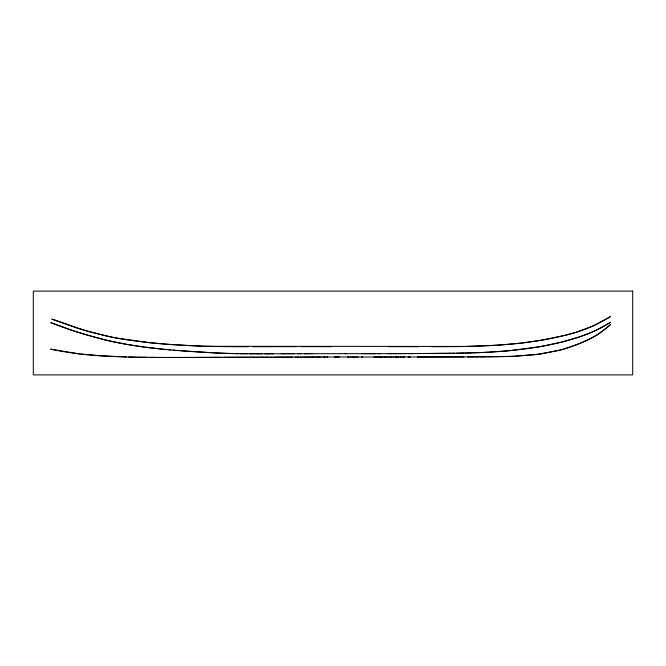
<?xml version="1.0" encoding="UTF-8"?>
<svg xmlns="http://www.w3.org/2000/svg" width="666" height="666" viewBox="0 0 666 666"><rect width="100%" height="100%" fill="white"/><g stroke="black" fill="none" stroke-linecap="round" stroke-linejoin="round"><path stroke-width="1" d="M610.589 316.508L593.131 325.949L575.674 332.434M579.162 343.656L589.635 339.061L596.619 335.223A55.153 55.153 0 0 0 600.108 332.809L610.589 324.55C597.785 336.422 581.709 343.589 565.193 348.651A146.095 146.095 0 0 1 561.704 349.667L541.058 353.954L516.308 356.193M578.18 344.039L565.084 348.676A143.506 143.506 0 0 1 558.549 350.507L536.097 354.603M574.508 332.784L567.524 334.698A113.819 113.819 0 0 1 564.027 335.564L541.916 340.101L520.97 343.181L496.528 345.238L466.267 346.445L204.387 346.303L167.149 344.272L149.692 342.682L114.768 337.787L88.004 331.485L51.923 319.081M540.75 346.503L561.704 342.099L579.162 337.029A175.2 175.2 0 0 0 586.147 334.49L591.966 332.109A152.797 152.797 0 0 0 595.454 330.552L601.273 327.697A114.768 114.768 0 0 0 604.77 325.791L605.927 325.116A110.348 110.348 0 0 0 609.423 322.977L610.589 322.227L598.418 329.137A153.163 153.163 0 0 1 588.469 333.574C556.992 345.845 523.076 350.166 489.543 352.172M539.593 346.711L509.04 350.732M534.931 354.745L509.04 356.46M507.584 350.874L508.308 350.807M507.001 350.924L481.393 352.564M488.378 352.239L467.432 353.005M513.986 356.293L515.151 356.252M480.228 352.614L473.251 352.847M511.655 356.385L512.82 356.343M510.489 356.427L480.228 356.868M508.308 356.476L504.67 356.576M472.086 352.88L456.66 353.205M465.101 353.055L466.267 353.03M463.936 353.08L452.297 353.263M503.513 356.61L488.378 356.81M454.628 353.23L429.021 353.463M444.147 353.338L439.493 353.38M445.313 353.33L446.478 353.313M447.644 353.305L451.132 353.271M417.382 353.538L439.202 353.388M403.413 353.613L413.894 353.563M415.051 353.554L416.217 353.546M408.649 353.588L419.713 353.529M420.87 353.521L422.036 353.513M423.201 353.504L424.367 353.496M270.729 357.226L271.895 357.217M273.06 357.209L274.226 357.209M275.391 357.201L292.849 357.101M417.382 356.976L463.936 356.901M479.07 356.868L475.574 356.884M487.212 356.834L467.432 356.901M281.21 353.771L282.367 353.763M283.533 353.763L284.698 353.754M285.864 353.754L287.029 353.754M288.187 353.746L289.352 353.746M290.518 353.746L291.683 353.738M292.849 353.738L294.014 353.738M297.502 353.729L298.668 353.721M388.286 353.663L396.428 353.638M397.594 353.638L398.759 353.629M399.925 353.629L401.09 353.621M394.106 353.646L395.271 353.646M395.562 353.646L404.287 353.613M404.578 353.604L405.744 353.604M184.607 357.442L185.772 357.434M186.064 357.442L220.979 357.309M224.176 357.301L321.362 357.026M249.783 357.226L263.753 357.242M177.622 357.459L186.93 357.434M188.095 357.426L189.261 357.426M190.426 357.417L191.592 357.417M192.749 357.409L193.914 357.409M195.08 357.401L196.245 357.401M197.411 357.392L198.568 357.392M199.733 357.384L200.899 357.384M202.064 357.376L203.23 357.376M204.387 357.367L205.553 357.367M206.718 357.359L207.884 357.359M209.049 357.351L210.206 357.351M211.372 357.342L212.537 357.342M213.703 357.334L217.191 357.326M218.356 357.326L219.522 357.317M220.687 357.317L248.618 357.226M325.433 357.026L323.11 357.034M326.598 357.026L327.764 357.018M404.578 357.018L402.247 357.026M408.067 357.009L474.408 356.884M431.643 346.695C480.727 346.72 530.785 346.054 578.171 331.668A139.635 139.635 0 0 0 610.58 316.5M264.618 353.796L312.629 353.704M391.192 353.654L311.472 353.704M391.775 353.654L392.94 353.654M264.618 357.217L268.989 357.201M295.171 357.093L296.337 357.093M297.502 357.093L298.668 357.084M299.833 357.084L300.99 357.084M302.156 357.076L303.321 357.076M304.487 357.076L305.652 357.068M306.81 357.068L310.306 357.059M311.472 357.059L314.96 357.051M316.125 357.043L319.613 357.043M320.779 357.034L339.402 357.001M181.693 357.459L168.307 357.476M408.649 356.993L373.734 357.026M409.232 357.009L410.398 357.009M177.331 357.467L163.653 357.467M252.689 346.711L296.337 346.653M387.995 346.67L418.548 346.695M271.895 353.788L273.06 353.788M299.833 353.721L300.99 353.721M304.487 353.713L307.975 353.713M309.141 353.704L310.306 353.704M255.894 353.796L270.729 353.788M361.513 353.696L362.679 353.696M363.844 353.696L365.01 353.696M366.167 353.696L367.332 353.696M368.498 353.696L375.482 353.688M377.813 353.679L380.136 353.679M334.457 357.001L348.709 357.001M349.875 357.001L351.04 357.001M352.206 357.001L353.371 357.001M354.528 357.001L355.694 357.001M356.859 357.001L358.025 357.001M361.513 357.001L362.679 357.001M392.94 357.026L394.106 357.026M395.271 357.026L398.759 357.026M399.925 357.026L401.09 357.026M165.984 357.467L167.149 357.467M300.699 346.653L331.252 346.686M248.326 346.711C207.501 346.853 166.533 345.721 126.099 339.693A323.942 323.942 0 0 1 103.921 335.448L77.597 328.321L51.923 319.147M345.221 353.696L346.387 353.696M260.256 353.788L240.468 353.713M261.422 353.788L262.587 353.796M347.552 357.001L382.467 357.026M383.633 357.026L387.121 357.026M388.286 357.026L389.452 357.026M390.609 357.026L391.775 357.034M162.487 357.467L160.165 357.459M249.783 353.771L252.106 353.779M253.271 353.779L254.437 353.788M158.999 357.451L164.236 357.467M159.873 357.451L136.888 357.209M247.452 353.763L243.964 353.738M156.668 357.442L149.692 357.392M242.799 353.738L227.672 353.463M147.361 357.367C115.035 356.909 82.476 356.027 50.758 349.184M238.428 353.679L216.608 353.022M135.722 357.184L128.738 357.018M226.507 353.43C192.541 351.831 158.466 349.941 124.933 344.056A371.062 371.062 0 0 1 102.789 339.352L76.473 331.901L50.758 322.635L69.381 329.545L89.169 335.747M126.407 356.951L100.807 355.794L81.019 354.096M216.034 352.988L181.11 350.749M178.788 350.574L176.457 350.391M175.291 350.291L172.969 350.1M170.638 349.908L168.307 349.7M165.984 349.483L163.653 349.267M162.487 349.15L145.03 347.169M79.853 353.962L50.758 349.192M143.873 347.019L127.572 344.53M126.407 344.322L108.949 340.801L90.326 336.08M632.7 291.1L33.3 291.1L33.3 374.9L632.7 374.9L632.7 291.1"/></g></svg>
